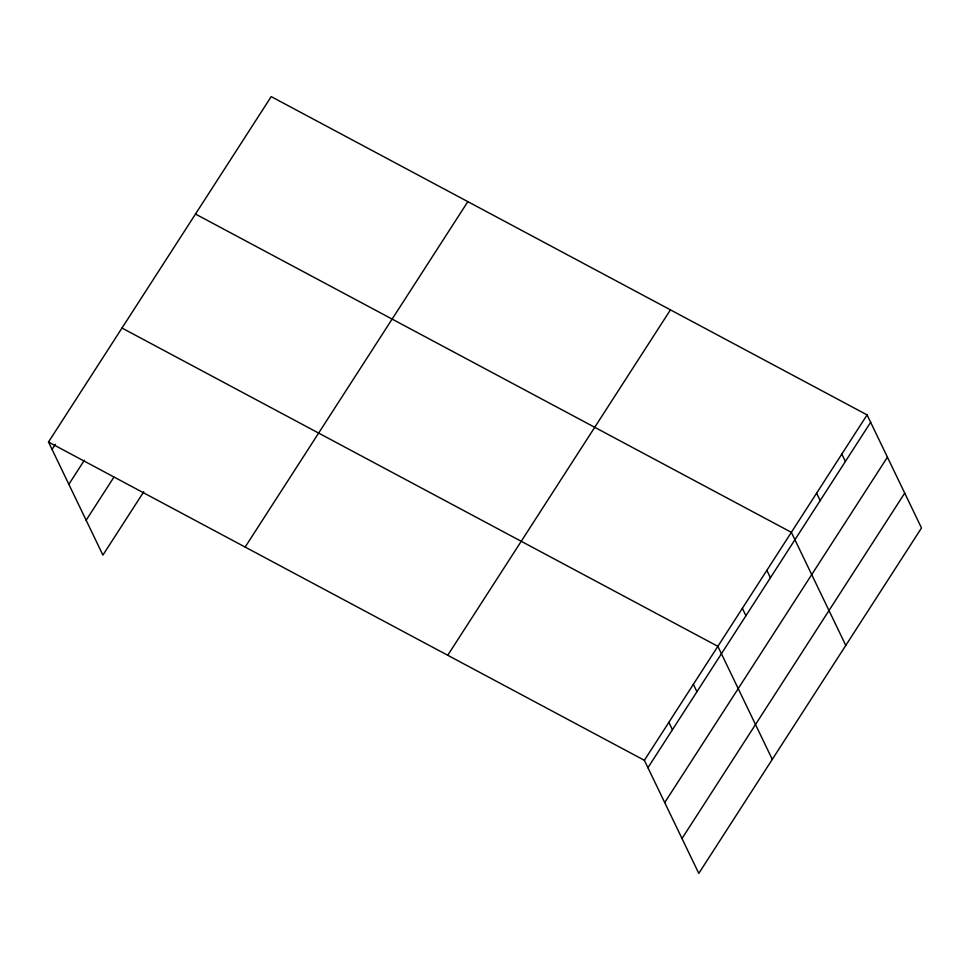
<?xml version="1.0" encoding="UTF-8"?>
<svg xmlns="http://www.w3.org/2000/svg" width="970" height="970" viewBox="0 0 970 970"><rect width="100%" height="100%" fill="white"/><g stroke="black" fill="none" stroke-linecap="round" stroke-linejoin="round"><path stroke-width="1.45" d="M48.5 442.029L271.212 96.612L867.083 414.893L921.5 527.971L698.788 873.388L644.371 760.31L48.5 442.029L102.917 555.107L143.754 491.778M52.065 449.437L55.338 444.381M68.846 484.309L84.366 460.253M86.136 520.235L113.902 477.179M245.143 547.068L467.843 201.651M447.74 655.284L670.44 309.866M644.371 760.31L867.083 414.893M647.936 767.719L870.648 422.302M664.717 802.59L887.429 457.173M682.007 838.516L904.719 493.099M195.491 214.055L791.362 532.336L845.779 645.414M121.99 328.042L717.861 646.323L772.29 759.401M841.839 454.045L845.403 461.453M816.594 493.184L820.171 500.605M766.858 570.336L770.435 577.744M742.365 608.323L745.93 615.744M693.368 684.323L696.933 691.731M668.876 722.31L672.44 729.731"/></g></svg>
